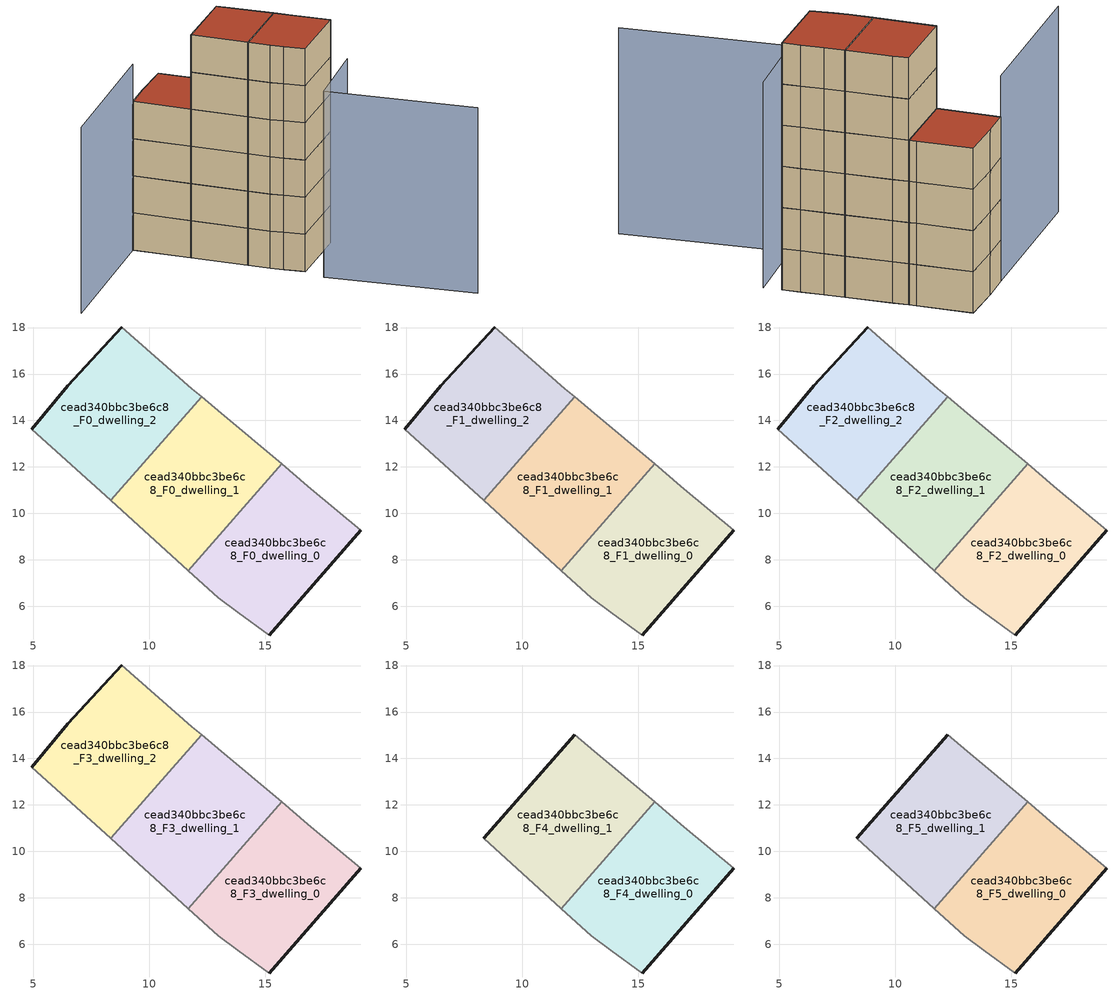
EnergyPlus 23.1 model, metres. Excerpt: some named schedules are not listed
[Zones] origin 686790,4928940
cead340bbc3be6c8_F0_dwelling_0
 floor ground (EU_floor_Construction): 15.17,4.76 19.11,9.26 18.1,10.11 16.83,11.17 15.7,12.13 11.68,7.54 12.98,6.36 13.81,5.75 z0
 wall outside (EU_wall_Construction): 19.11,9.26 15.17,4.76 z0:3
 wall adiabatic (EU_wall_Construction): 15.17,4.76 13.81,5.75 12.98,6.36 11.68,7.54 / 15.7,12.13 16.83,11.17 18.1,10.11 19.11,9.26 z0:3
 wall to cead340bbc3be6c8_F0_dwelling_1 (EU_wall_Construction): 11.68,7.54 15.7,12.13 z0:3
cead340bbc3be6c8_F0_dwelling_1
 floor ground (EU_floor_Construction): 11.68,7.54 15.7,12.13 13.11,14.31 12.26,15.03 8.34,10.56 z0
 wall adiabatic (EU_wall_Construction): 12.26,15.03 13.11,14.31 15.7,12.13 / 11.68,7.54 8.34,10.56 z0:3
 wall to cead340bbc3be6c8_F0_dwelling_2 (EU_wall_Construction): 8.34,10.56 12.25,15.03 z0:3
cead340bbc3be6c8_F0_dwelling_2
 floor ground (EU_floor_Construction): 8.34,10.56 12.26,15.03 11.84,15.37 8.82,18.02 6.49,15.48 4.94,13.62 z0
 wall outside (EU_wall_Construction): 4.94,13.62 6.49,15.48 8.82,18.02 z0:3
 wall adiabatic (EU_wall_Construction): 8.82,18.02 11.84,15.37 12.26,15.03 / 8.34,10.56 4.94,13.62 z0:3
cead340bbc3be6c8_F1_dwelling_0
 floor to cead340bbc3be6c8_F0_dwelling_0 (EU_floor_Construction): 15.17,4.76 19.11,9.26 18.1,10.11 16.83,11.17 15.7,12.13 11.68,7.54 12.98,6.36 13.81,5.75 z3
 wall outside (EU_wall_Construction): 19.11,9.26 15.17,4.76 z3:6
 wall adiabatic (EU_wall_Construction): 15.17,4.76 13.81,5.75 12.98,6.36 11.68,7.54 / 15.7,12.13 16.83,11.17 18.1,10.11 19.11,9.26 z3:6
 wall to cead340bbc3be6c8_F1_dwelling_1 (EU_wall_Construction): 11.68,7.54 15.7,12.13 z3:6
cead340bbc3be6c8_F1_dwelling_1
 floor to cead340bbc3be6c8_F0_dwelling_1 (EU_floor_Construction): 11.68,7.54 15.7,12.13 13.11,14.31 12.25,15.03 8.34,10.56 z3
 wall adiabatic (EU_wall_Construction): 12.26,15.03 13.11,14.31 15.7,12.13 / 11.68,7.54 8.34,10.56 z3:6
 wall to cead340bbc3be6c8_F1_dwelling_2 (EU_wall_Construction): 8.34,10.56 12.25,15.03 z3:6
cead340bbc3be6c8_F1_dwelling_2
 floor to cead340bbc3be6c8_F0_dwelling_2 (EU_floor_Construction): 8.34,10.56 12.25,15.03 11.84,15.37 8.82,18.02 6.49,15.48 4.94,13.62 z3
 wall outside (EU_wall_Construction): 4.94,13.62 6.49,15.48 8.82,18.02 z3:6
 wall adiabatic (EU_wall_Construction): 8.82,18.02 11.84,15.37 12.26,15.03 / 8.34,10.56 4.94,13.62 z3:6
cead340bbc3be6c8_F2_dwelling_0
 floor to cead340bbc3be6c8_F1_dwelling_0 (EU_floor_Construction): 15.17,4.76 19.11,9.26 18.1,10.11 16.83,11.17 15.7,12.13 11.68,7.54 12.98,6.36 13.81,5.75 z6
 wall outside (EU_wall_Construction): 19.11,9.26 15.17,4.76 z6:9
 wall adiabatic (EU_wall_Construction): 15.17,4.76 13.81,5.75 12.98,6.36 11.68,7.54 / 15.7,12.13 16.83,11.17 18.1,10.11 19.11,9.26 z6:9
 wall to cead340bbc3be6c8_F2_dwelling_1 (EU_wall_Construction): 11.68,7.54 15.7,12.13 z6:9
cead340bbc3be6c8_F2_dwelling_1
 floor to cead340bbc3be6c8_F1_dwelling_1 (EU_floor_Construction): 11.68,7.54 15.7,12.13 13.11,14.31 12.25,15.03 8.34,10.56 z6
 wall adiabatic (EU_wall_Construction): 12.26,15.03 13.11,14.31 15.7,12.13 / 11.68,7.54 8.34,10.56 z6:9
 wall to cead340bbc3be6c8_F2_dwelling_2 (EU_wall_Construction): 8.34,10.56 12.25,15.03 z6:9
cead340bbc3be6c8_F2_dwelling_2
 floor to cead340bbc3be6c8_F1_dwelling_2 (EU_floor_Construction): 8.34,10.56 12.25,15.03 11.84,15.37 8.82,18.02 6.49,15.48 4.94,13.62 z6
 wall outside (EU_wall_Construction): 4.94,13.62 6.49,15.48 8.82,18.02 z6:9
 wall adiabatic (EU_wall_Construction): 8.82,18.02 11.84,15.37 12.26,15.03 / 8.34,10.56 4.94,13.62 z6:9
cead340bbc3be6c8_F3_dwelling_0
 floor to cead340bbc3be6c8_F2_dwelling_0 (EU_floor_Construction): 15.17,4.76 19.11,9.26 18.1,10.11 16.83,11.17 15.7,12.13 11.68,7.54 12.98,6.36 13.81,5.75 z9
 wall outside (EU_wall_Construction): 19.11,9.26 15.17,4.76 z9:12
 wall adiabatic (EU_wall_Construction): 15.17,4.76 13.81,5.75 12.98,6.36 11.68,7.54 / 15.7,12.13 16.83,11.17 18.1,10.11 19.11,9.26 z9:12
 wall to cead340bbc3be6c8_F3_dwelling_1 (EU_wall_Construction): 11.68,7.54 15.7,12.13 z9:12
cead340bbc3be6c8_F3_dwelling_1
 floor to cead340bbc3be6c8_F2_dwelling_1 (EU_floor_Construction): 11.68,7.54 15.7,12.13 13.11,14.31 12.25,15.03 8.34,10.56 z9
 wall adiabatic (EU_wall_Construction): 12.26,15.03 13.11,14.31 15.7,12.13 / 11.68,7.54 8.34,10.56 z9:12
 wall to cead340bbc3be6c8_F3_dwelling_2 (EU_wall_Construction): 8.34,10.56 12.25,15.03 z9:12
cead340bbc3be6c8_F3_dwelling_2
 floor to cead340bbc3be6c8_F2_dwelling_2 (EU_floor_Construction): 8.34,10.56 12.25,15.03 11.84,15.37 8.82,18.02 6.49,15.48 4.94,13.62 z9
 wall outside (EU_wall_Construction): 4.94,13.62 6.49,15.48 8.82,18.02 z9:12
 wall adiabatic (EU_wall_Construction): 8.82,18.02 11.84,15.37 12.26,15.03 / 8.34,10.56 4.94,13.62 z9:12
 roof outside (EU_roof_Construction): 11.84,15.37 12.26,15.03 8.34,10.56 4.94,13.62 6.49,15.48 8.82,18.02 z12
cead340bbc3be6c8_F4_dwelling_0
 floor to cead340bbc3be6c8_F3_dwelling_0 (EU_floor_Construction): 15.17,4.76 19.11,9.26 18.1,10.11 16.83,11.17 15.7,12.13 11.68,7.54 12.98,6.36 13.81,5.75 z12
 wall outside (EU_wall_Construction): 19.11,9.26 15.17,4.76 z12:15
 wall adiabatic (EU_wall_Construction): 15.17,4.76 13.81,5.75 12.98,6.36 11.68,7.54 / 15.7,12.13 16.83,11.17 18.1,10.11 19.11,9.26 z12:15
 wall to cead340bbc3be6c8_F4_dwelling_1 (EU_wall_Construction): 11.68,7.54 15.7,12.13 z12:15
cead340bbc3be6c8_F4_dwelling_1
 floor to cead340bbc3be6c8_F3_dwelling_1 (EU_floor_Construction): 11.68,7.54 15.7,12.13 13.11,14.31 12.25,15.03 8.34,10.56 z12
 wall outside (EU_wall_Construction): 8.34,10.56 12.26,15.03 z12:15
 wall adiabatic (EU_wall_Construction): 12.26,15.03 13.11,14.31 15.7,12.13 / 11.68,7.54 8.34,10.56 z12:15
cead340bbc3be6c8_F5_dwelling_0
 floor to cead340bbc3be6c8_F4_dwelling_0 (EU_floor_Construction): 15.17,4.76 19.11,9.26 18.1,10.11 16.83,11.17 15.7,12.13 11.68,7.54 12.98,6.36 13.81,5.75 z15
 wall outside (EU_wall_Construction): 19.11,9.26 15.17,4.76 z15:18
 wall adiabatic (EU_wall_Construction): 15.17,4.76 13.81,5.75 12.98,6.36 11.68,7.54 / 15.7,12.13 16.83,11.17 18.1,10.11 19.11,9.26 z15:18
 wall to cead340bbc3be6c8_F5_dwelling_1 (EU_wall_Construction): 11.68,7.54 15.7,12.13 z15:18
 roof outside (EU_roof_Construction): 18.1,10.11 19.11,9.26 15.17,4.76 13.81,5.75 12.98,6.36 11.68,7.54 15.7,12.13 16.83,11.17 z18
cead340bbc3be6c8_F5_dwelling_1
 floor to cead340bbc3be6c8_F4_dwelling_1 (EU_floor_Construction): 11.68,7.54 15.7,12.13 13.11,14.31 12.25,15.03 8.34,10.56 z15
 wall outside (EU_wall_Construction): 8.34,10.56 12.26,15.03 z15:18
 wall adiabatic (EU_wall_Construction): 12.26,15.03 13.11,14.31 15.7,12.13 / 11.68,7.54 8.34,10.56 z15:18
 roof outside (EU_roof_Construction): 13.11,14.31 15.7,12.13 11.68,7.54 8.34,10.56 12.26,15.03 z18
shading: 25.37,-4.14 16,3.26 / 16,3.26 20.11,8.46 / -3.38,3.8 4.94,13.62 z0:15
[Building]
EU S2 Campaign: North Axis=0; Terrain=City; Solar Distribution=FullExterior
[Site:Location]
Bologna: Latitude=44.5; Longitude=11.25; Time Zone=1; Elevation=37
[SizingPeriod:WeatherFileDays]
AnnualSizingPeriod: Begin Month=1; Begin Day of Month=1; End Month=12; End Day of Month=31; Day of Week for Start Day=Monday; Use Weather File Daylight Saving Period=No; Use Weather File Rain and Snow Indicators=No
[MATERIAL]
EU_InternalMass_Material: Roughness=MediumRough; Thickness=0.1; Conductivity=1; Density=1800; Specific Heat=900; Thermal Absorptance=0.9; Solar Absorptance=0.7; Visible Absorptance=0.7
[MATERIAL:NOMASS] Roughness=MediumRough; Thermal Absorptance=0.9; Solar Absorptance=0.7; Visible Absorptance=0.7
Name | Thermal Resistance
EU_wall_NoMass | 0.905828
EU_roof_NoMass | 0.37593
EU_floor_NoMass | 0.67114
[CONSTRUCTION]
EU_wall_Construction: EU_wall_NoMass
EU_roof_Construction: EU_roof_NoMass
EU_floor_Construction: EU_floor_NoMass
EU_InternalMass_Construction: EU_InternalMass_Material
[ZONE] Type=1; Multiplier=1; Ceiling Height=autocalculate; Floor Area=autocalculate; Part of Total Floor Area=Yes
Name | Volume
cead340bbc3be6c8_F0_dwelling_0 | 81.4248
cead340bbc3be6c8_F1_dwelling_0; cead340bbc3be6c8_F2_dwelling_0; cead340bbc3be6c8_F3_dwelling_0; cead340bbc3be6c8_F4_dwelling_0; cead340bbc3be6c8_F5_dwelling_0; cead340bbc3be6c8_F1_dwelling_1; cead340bbc3be6c8_F2_dwelling_1; cead340bbc3be6c8_F3_dwelling_1; cead340bbc3be6c8_F4_dwelling_1; cead340bbc3be6c8_F5_dwelling_1 | 81.4226
cead340bbc3be6c8_F0_dwelling_1 | 81.4219
cead340bbc3be6c8_F0_dwelling_2 | 81.4255
cead340bbc3be6c8_F1_dwelling_2; cead340bbc3be6c8_F2_dwelling_2; cead340bbc3be6c8_F3_dwelling_2 | 81.4263
[INTERNALMASS] Construction=EU_InternalMass_Construction
Name | Zone or ZoneList | Surface Area
cead340bbc3be6c8_F0_dwelling_0_EU_InternalMass | cead340bbc3be6c8_F0_dwelling_0 | 27.1411
cead340bbc3be6c8_F0_dwelling_1_EU_InternalMass | cead340bbc3be6c8_F0_dwelling_1 | 27.1411
cead340bbc3be6c8_F0_dwelling_2_EU_InternalMass | cead340bbc3be6c8_F0_dwelling_2 | 27.142
cead340bbc3be6c8_F1_dwelling_0_EU_InternalMass | cead340bbc3be6c8_F1_dwelling_0 | 27.1411
cead340bbc3be6c8_F1_dwelling_1_EU_InternalMass | cead340bbc3be6c8_F1_dwelling_1 | 27.1411
cead340bbc3be6c8_F1_dwelling_2_EU_InternalMass | cead340bbc3be6c8_F1_dwelling_2 | 27.142
cead340bbc3be6c8_F2_dwelling_0_EU_InternalMass | cead340bbc3be6c8_F2_dwelling_0 | 27.1411
cead340bbc3be6c8_F2_dwelling_1_EU_InternalMass | cead340bbc3be6c8_F2_dwelling_1 | 27.1411
cead340bbc3be6c8_F2_dwelling_2_EU_InternalMass | cead340bbc3be6c8_F2_dwelling_2 | 27.142
cead340bbc3be6c8_F3_dwelling_0_EU_InternalMass | cead340bbc3be6c8_F3_dwelling_0 | 27.1411
cead340bbc3be6c8_F3_dwelling_1_EU_InternalMass | cead340bbc3be6c8_F3_dwelling_1 | 27.1411
cead340bbc3be6c8_F3_dwelling_2_EU_InternalMass | cead340bbc3be6c8_F3_dwelling_2 | 27.142
cead340bbc3be6c8_F4_dwelling_0_EU_InternalMass | cead340bbc3be6c8_F4_dwelling_0 | 40.709
cead340bbc3be6c8_F4_dwelling_1_EU_InternalMass | cead340bbc3be6c8_F4_dwelling_1 | 40.7104
cead340bbc3be6c8_F5_dwelling_0_EU_InternalMass | cead340bbc3be6c8_F5_dwelling_0 | 40.709
cead340bbc3be6c8_F5_dwelling_1_EU_InternalMass | cead340bbc3be6c8_F5_dwelling_1 | 40.7104
[OTHEREQUIPMENT] Fuel Type=Electricity; Design Level Calculation Method=Watts/Area; Power per Zone Floor Area=1; Fraction Latent=0; Fraction Radiant=0; Fraction Lost=0; Carbon Dioxide Generation Rate=0; EndUse Subcategory=EU_Step8_InternalGains
Name | Zone or ZoneList or Space or SpaceList | Schedule
EU_Step8_InternalGain_cead340bbc3be6c8_F0_dwelling_0_f000 | cead340bbc3be6c8_F0_dwelling_0 | EU_Step8_GainSchedule_cead340bbc3be6c8_F0_dwelling_0_f000
EU_Step8_InternalGain_cead340bbc3be6c8_F0_dwelling_1_f000 | cead340bbc3be6c8_F0_dwelling_1 | EU_Step8_GainSchedule_cead340bbc3be6c8_F0_dwelling_1_f000
EU_Step8_InternalGain_cead340bbc3be6c8_F0_dwelling_2_f000 | cead340bbc3be6c8_F0_dwelling_2 | EU_Step8_GainSchedule_cead340bbc3be6c8_F0_dwelling_2_f000
EU_Step8_InternalGain_cead340bbc3be6c8_F1_dwelling_0_f000 | cead340bbc3be6c8_F1_dwelling_0 | EU_Step8_GainSchedule_cead340bbc3be6c8_F1_dwelling_0_f000
EU_Step8_InternalGain_cead340bbc3be6c8_F1_dwelling_1_f000 | cead340bbc3be6c8_F1_dwelling_1 | EU_Step8_GainSchedule_cead340bbc3be6c8_F1_dwelling_1_f000
EU_Step8_InternalGain_cead340bbc3be6c8_F1_dwelling_2_f000 | cead340bbc3be6c8_F1_dwelling_2 | EU_Step8_GainSchedule_cead340bbc3be6c8_F1_dwelling_2_f000
EU_Step8_InternalGain_cead340bbc3be6c8_F2_dwelling_0_f000 | cead340bbc3be6c8_F2_dwelling_0 | EU_Step8_GainSchedule_cead340bbc3be6c8_F2_dwelling_0_f000
EU_Step8_InternalGain_cead340bbc3be6c8_F2_dwelling_1_f000 | cead340bbc3be6c8_F2_dwelling_1 | EU_Step8_GainSchedule_cead340bbc3be6c8_F2_dwelling_1_f000
EU_Step8_InternalGain_cead340bbc3be6c8_F2_dwelling_2_f000 | cead340bbc3be6c8_F2_dwelling_2 | EU_Step8_GainSchedule_cead340bbc3be6c8_F2_dwelling_2_f000
EU_Step8_InternalGain_cead340bbc3be6c8_F3_dwelling_0_f000 | cead340bbc3be6c8_F3_dwelling_0 | EU_Step8_GainSchedule_cead340bbc3be6c8_F3_dwelling_0_f000
EU_Step8_InternalGain_cead340bbc3be6c8_F3_dwelling_1_f000 | cead340bbc3be6c8_F3_dwelling_1 | EU_Step8_GainSchedule_cead340bbc3be6c8_F3_dwelling_1_f000
EU_Step8_InternalGain_cead340bbc3be6c8_F3_dwelling_2_f000 | cead340bbc3be6c8_F3_dwelling_2 | EU_Step8_GainSchedule_cead340bbc3be6c8_F3_dwelling_2_f000
EU_Step8_InternalGain_cead340bbc3be6c8_F4_dwelling_0_f000 | cead340bbc3be6c8_F4_dwelling_0 | EU_Step8_GainSchedule_cead340bbc3be6c8_F4_dwelling_0_f000
EU_Step8_InternalGain_cead340bbc3be6c8_F4_dwelling_1_f000 | cead340bbc3be6c8_F4_dwelling_1 | EU_Step8_GainSchedule_cead340bbc3be6c8_F4_dwelling_1_f000
EU_Step8_InternalGain_cead340bbc3be6c8_F5_dwelling_0_f000 | cead340bbc3be6c8_F5_dwelling_0 | EU_Step8_GainSchedule_cead340bbc3be6c8_F5_dwelling_0_f000
EU_Step8_InternalGain_cead340bbc3be6c8_F5_dwelling_1_f000 | cead340bbc3be6c8_F5_dwelling_1 | EU_Step8_GainSchedule_cead340bbc3be6c8_F5_dwelling_1_f000
[ZONEVENTILATION:DESIGNFLOWRATE] Schedule=EU_AlwaysOn; Design Flow Rate Calculation Method=AirChanges/Hour; Air Changes per Hour=0.73129; Ventilation Type=Natural; Fan Pressure Rise=0; Fan Total Efficiency=1; Constant Term Coefficient=1; Temperature Term Coefficient=0; Velocity Term Coefficient=0; Velocity Squared Term Coefficient=0; Minimum Indoor Temperature=-100; Maximum Indoor Temperature=100; Delta Temperature=-100; Minimum Outdoor Temperature=-100; Maximum Outdoor Temperature=100; Maximum Wind Speed=40
Name | Zone or ZoneList or Space or SpaceList
EU_ConstantAir_cead340bbc3be6c8_F0_dwelling_0 | cead340bbc3be6c8_F0_dwelling_0
EU_ConstantAir_cead340bbc3be6c8_F0_dwelling_1 | cead340bbc3be6c8_F0_dwelling_1
EU_ConstantAir_cead340bbc3be6c8_F0_dwelling_2 | cead340bbc3be6c8_F0_dwelling_2
EU_ConstantAir_cead340bbc3be6c8_F1_dwelling_0 | cead340bbc3be6c8_F1_dwelling_0
EU_ConstantAir_cead340bbc3be6c8_F1_dwelling_1 | cead340bbc3be6c8_F1_dwelling_1
EU_ConstantAir_cead340bbc3be6c8_F1_dwelling_2 | cead340bbc3be6c8_F1_dwelling_2
EU_ConstantAir_cead340bbc3be6c8_F2_dwelling_0 | cead340bbc3be6c8_F2_dwelling_0
EU_ConstantAir_cead340bbc3be6c8_F2_dwelling_1 | cead340bbc3be6c8_F2_dwelling_1
EU_ConstantAir_cead340bbc3be6c8_F2_dwelling_2 | cead340bbc3be6c8_F2_dwelling_2
EU_ConstantAir_cead340bbc3be6c8_F3_dwelling_0 | cead340bbc3be6c8_F3_dwelling_0
EU_ConstantAir_cead340bbc3be6c8_F3_dwelling_1 | cead340bbc3be6c8_F3_dwelling_1
EU_ConstantAir_cead340bbc3be6c8_F3_dwelling_2 | cead340bbc3be6c8_F3_dwelling_2
EU_ConstantAir_cead340bbc3be6c8_F4_dwelling_0 | cead340bbc3be6c8_F4_dwelling_0
EU_ConstantAir_cead340bbc3be6c8_F4_dwelling_1 | cead340bbc3be6c8_F4_dwelling_1
EU_ConstantAir_cead340bbc3be6c8_F5_dwelling_0 | cead340bbc3be6c8_F5_dwelling_0
EU_ConstantAir_cead340bbc3be6c8_F5_dwelling_1 | cead340bbc3be6c8_F5_dwelling_1
[HVACTEMPLATE:THERMOSTAT] Constant Heating Setpoint=20; Constant Cooling Setpoint=50
EU_HeatOnly_cead340bbc3be6c8_F0_dwelling_0; EU_HeatOnly_cead340bbc3be6c8_F0_dwelling_1; EU_HeatOnly_cead340bbc3be6c8_F0_dwelling_2; EU_HeatOnly_cead340bbc3be6c8_F1_dwelling_0; EU_HeatOnly_cead340bbc3be6c8_F1_dwelling_1; EU_HeatOnly_cead340bbc3be6c8_F1_dwelling_2; EU_HeatOnly_cead340bbc3be6c8_F2_dwelling_0; EU_HeatOnly_cead340bbc3be6c8_F2_dwelling_1; EU_HeatOnly_cead340bbc3be6c8_F2_dwelling_2; EU_HeatOnly_cead340bbc3be6c8_F3_dwelling_0; EU_HeatOnly_cead340bbc3be6c8_F3_dwelling_1; EU_HeatOnly_cead340bbc3be6c8_F3_dwelling_2; EU_HeatOnly_cead340bbc3be6c8_F4_dwelling_0; EU_HeatOnly_cead340bbc3be6c8_F4_dwelling_1; EU_HeatOnly_cead340bbc3be6c8_F5_dwelling_0; EU_HeatOnly_cead340bbc3be6c8_F5_dwelling_1
[HVACTEMPLATE:ZONE:IDEALLOADSAIRSYSTEM] System Availability Schedule=EU_AlwaysOn; Maximum Heating Supply Air Temperature=50; Minimum Cooling Supply Air Temperature=13; Maximum Heating Supply Air Humidity Ratio=0.0156; Minimum Cooling Supply Air Humidity Ratio=0.0077; Heating Limit=NoLimit; Cooling Limit=NoLimit; Heating Availability Schedule=EU_AlwaysOn; Cooling Availability Schedule=EU_CoolingOff; Dehumidification Control Type=ConstantSensibleHeatRatio; Cooling Sensible Heat Ratio=0.7; Dehumidification Setpoint=60; Humidification Control Type=None; Humidification Setpoint=30; Outdoor Air Method=None; Outdoor Air Flow Rate per Person=0.00944; Outdoor Air Flow Rate per Zone Floor Area=0; Outdoor Air Flow Rate per Zone=0; Demand Controlled Ventilation Type=None; Outdoor Air Economizer Type=NoEconomizer; Heat Recovery Type=None; Sensible Heat Recovery Effectiveness=0.7; Latent Heat Recovery Effectiveness=0.65
Name | Template Thermostat
cead340bbc3be6c8_F0_dwelling_0 | EU_HeatOnly_cead340bbc3be6c8_F0_dwelling_0
cead340bbc3be6c8_F0_dwelling_1 | EU_HeatOnly_cead340bbc3be6c8_F0_dwelling_1
cead340bbc3be6c8_F0_dwelling_2 | EU_HeatOnly_cead340bbc3be6c8_F0_dwelling_2
cead340bbc3be6c8_F1_dwelling_0 | EU_HeatOnly_cead340bbc3be6c8_F1_dwelling_0
cead340bbc3be6c8_F1_dwelling_1 | EU_HeatOnly_cead340bbc3be6c8_F1_dwelling_1
cead340bbc3be6c8_F1_dwelling_2 | EU_HeatOnly_cead340bbc3be6c8_F1_dwelling_2
cead340bbc3be6c8_F2_dwelling_0 | EU_HeatOnly_cead340bbc3be6c8_F2_dwelling_0
cead340bbc3be6c8_F2_dwelling_1 | EU_HeatOnly_cead340bbc3be6c8_F2_dwelling_1
cead340bbc3be6c8_F2_dwelling_2 | EU_HeatOnly_cead340bbc3be6c8_F2_dwelling_2
cead340bbc3be6c8_F3_dwelling_0 | EU_HeatOnly_cead340bbc3be6c8_F3_dwelling_0
cead340bbc3be6c8_F3_dwelling_1 | EU_HeatOnly_cead340bbc3be6c8_F3_dwelling_1
cead340bbc3be6c8_F3_dwelling_2 | EU_HeatOnly_cead340bbc3be6c8_F3_dwelling_2
cead340bbc3be6c8_F4_dwelling_0 | EU_HeatOnly_cead340bbc3be6c8_F4_dwelling_0
cead340bbc3be6c8_F4_dwelling_1 | EU_HeatOnly_cead340bbc3be6c8_F4_dwelling_1
cead340bbc3be6c8_F5_dwelling_0 | EU_HeatOnly_cead340bbc3be6c8_F5_dwelling_0
cead340bbc3be6c8_F5_dwelling_1 | EU_HeatOnly_cead340bbc3be6c8_F5_dwelling_1
[SIZING:ZONE] Zone Cooling Design Supply Air Temperature Input Method=SupplyAirTemperature; Zone Cooling Design Supply Air Temperature=13; Zone Heating Design Supply Air Temperature Input Method=SupplyAirTemperature; Zone Heating Design Supply Air Temperature=50; Zone Cooling Design Supply Air Humidity Ratio=0.008; Zone Heating Design Supply Air Humidity Ratio=0.008; Cooling Design Air Flow Method=DesignDay; Cooling Design Air Flow Rate=0; Cooling Minimum Air Flow per Zone Floor Area=0.000762; Cooling Minimum Air Flow=0; Cooling Minimum Air Flow Fraction=0.2; Heating Design Air Flow Method=DesignDay; Heating Design Air Flow Rate=0; Heating Maximum Air Flow per Zone Floor Area=0.002032; Heating Maximum Air Flow=0.141576; Heating Maximum Air Flow Fraction=0.3; Account for Dedicated Outdoor Air System=No; Dedicated Outdoor Air System Control Strategy=NeutralSupplyAir; Dedicated Outdoor Air Low Setpoint Temperature for Design=autosize; Dedicated Outdoor Air High Setpoint Temperature for Design=autosize; Zone Load Sizing Method=Sensible Load Only No Latent Load; Zone Latent Cooling Design Supply Air Humidity Ratio Input Method=HumidityRatioDifference; Zone Cooling Design Supply Air Humidity Ratio Difference=0.005; Zone Latent Heating Design Supply Air Humidity Ratio Input Method=HumidityRatioDifference; Zone Humidification Design Supply Air Humidity Ratio Difference=0.005
cead340bbc3be6c8_F0_dwelling_0; cead340bbc3be6c8_F0_dwelling_1; cead340bbc3be6c8_F0_dwelling_2; cead340bbc3be6c8_F1_dwelling_0; cead340bbc3be6c8_F1_dwelling_1; cead340bbc3be6c8_F1_dwelling_2; cead340bbc3be6c8_F2_dwelling_0; cead340bbc3be6c8_F2_dwelling_1; cead340bbc3be6c8_F2_dwelling_2; cead340bbc3be6c8_F3_dwelling_0
